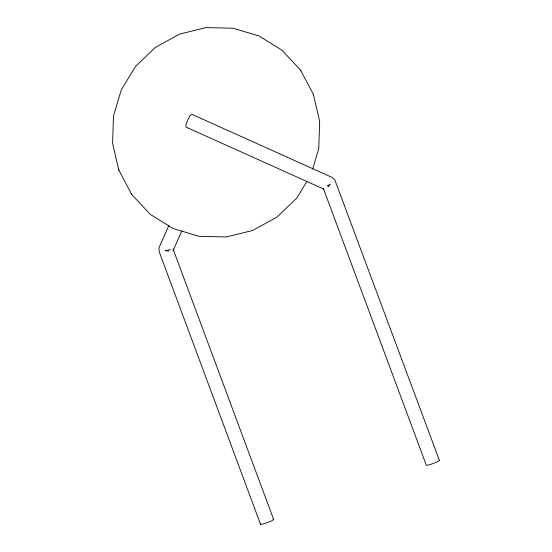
<?xml version="1.0" encoding="UTF-8"?>
<svg xmlns="http://www.w3.org/2000/svg" width="552" height="552" viewBox="0 0 552 552"><rect width="100%" height="100%" fill="white"/><g stroke="black" fill="none" stroke-linecap="round" stroke-linejoin="round"><path stroke-width="0.83" d="M312.646 169.112L318.773 148.619L319.67 121.288L313.329 94.268M187.611 120.253L185.948 124.911L185.976 127.07L323.61 189.012M169.036 225.154L159.466 246.64L158.921 248.372L159.259 251.96L260.503 524.193M172.969 250.884L181.884 230.874M187.866 119.701L189.992 115.83L191.703 114.23L331.945 177.344L334.712 179.621L439.413 460.396M306.926 181.415L296.686 198.196L276.994 217.074L252.643 230.474L226.244 236.967L199.155 236.325L173.218 228.597L150.213 214.3L131.693 194.414L118.694 169.843L112.587 143.278L113.484 115.954L121.33 89.721L135.578 66.371L155.264 47.5L179.614 34.093L206.013 27.6L233.103 28.242L259.04 35.97L282.051 50.266L300.564 70.152L313.564 94.723M328.102 187.038L330.317 184.161L327.15 186.017M300.564 70.152L300.875 70.739M131.39 193.828L131.693 194.414M118.694 169.843L118.928 170.299M323.479 188.729L426.254 465.088A7.031 0.807 -20.4 0 0 433.21 463.466A7.031 0.807 -20.4 0 0 439.316 460.209M173.024 248.917L273.654 519.501M273.019 519.301A7.031 0.807 -20.4 0 1 267.451 522.572A7.031 0.807 -20.4 0 1 260.854 523.848M170.416 249.421A7.024 0.862 -16.6 0 1 168.94 249.98L165.407 250.663A7.121 1.125 9.8 0 0 168.96 251.146"/></g></svg>
